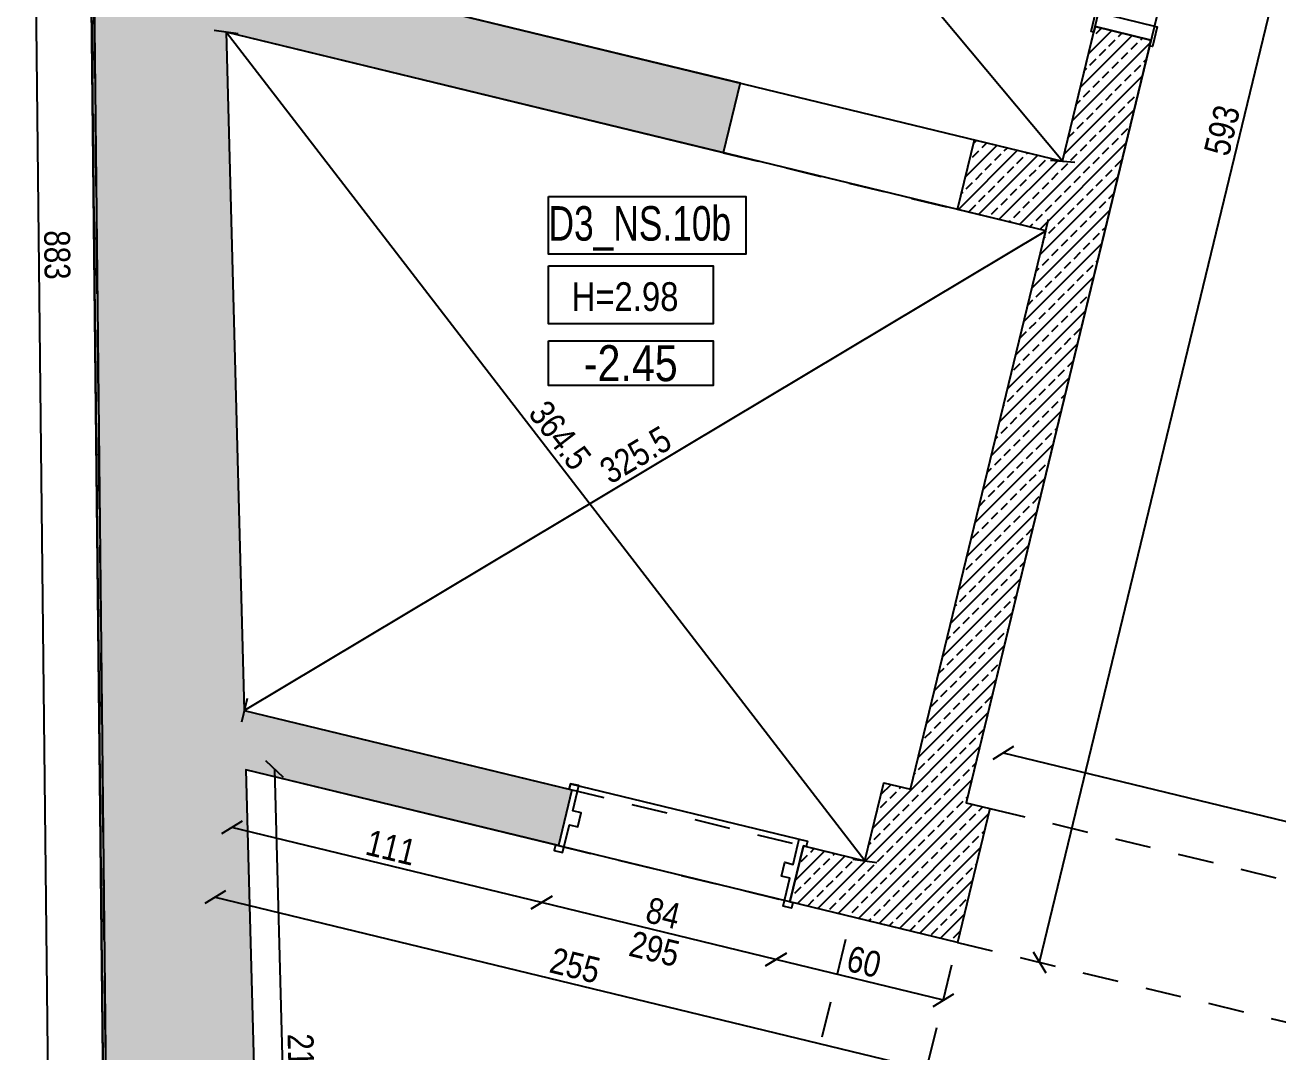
# Model space of a CAD drawing. Header units: metres. Extents: x 493 to 630, y -132 to -15.
# Drawn here: x 535.949 to 540.313, y -28.651 to -25.075 of the extents above; entities that cross this region are included whole.
import ezdxf
from ezdxf.enums import TextEntityAlignment as Align

# ---------------------------------------------------------------- set-up
doc = ezdxf.new("R2010")
doc.units = ezdxf.units.M
doc.header["$MEASUREMENT"] = 0
doc.header["$PDMODE"] = 3
doc.linetypes.add('HIDDEN', pattern=[0.375, 0.25, -0.125])
doc.linetypes.add('HIDDEN2', pattern=[0.1875, 0.125, -0.0625])
for name, color, linetype in [('a_caramida', 2, 'Continuous'), ('a_cote_50', 9, 'Continuous'), ('a_cote_nivel', 9, 'Continuous'), ('a_grinzi', 253, 'HIDDEN'), ('a_indicatii', 7, 'Continuous'), ('a_indicatii_text', 7, 'Continuous'), ('a_pereti_hasuri', 253, 'Continuous'), ('a_scari_punctat', 40, 'HIDDEN2'), ('a_tamplarie_usi', 6, 'Continuous'), ('a_text', 7, 'Continuous')]:
    doc.layers.add(name, color=color, linetype=linetype)
doc.layers.add('a_suprafete', color=7, linetype='Continuous', plot=False)
doc.styles.add('ROMANS', font='ROMANS.shx', dxfattribs={"width": 0.75})
doc.styles.get("Standard").update_dxf_attribs({"font": 'ARIALN.TTF'})
doc.styles.add('Swiss Condensed Light', font='swisscl.ttf')
doc.dimstyles.new('50 cote', dxfattribs={"dimtxt": 0.09, "dimasz": 0.06, "dimexe": 0, "dimexo": 0, "dimgap": 0.018, "dimtad": 1, "dimdec": 1, "dimlfac": 100, "dimrnd": 0.5, "dimdsep": 46, "dimtxsty": 'Standard', "dimblk": 'OBLIQUE', "dimcen": 0.00045, "dimclrd": 256, "dimclrt": 4, "dimadec": 1, "dimazin": 0, "dimtfac": 1, "dimtdec": 1, "dimtix": 1, "dimtofl": 0, "dimtmove": 0, "dimatfit": 3, "dimldrblk": 'OBLIQUE', "dimfxl": 0, "dimtolj": 1, "dimtzin": 0, "dimarcsym": 0})
pattern_1 = [(45, (-4877.47588, 8292.44909), (-0.04419417382, 0.04419417382), []), (45, (-4877.43168, 8292.44909), (-0.04419417382, 0.04419417382), [0.03125, -0.015625])]

# ---------------------------------------------------------------- blocks, each defined once
blk = doc.blocks.new('_Oblique')
at = {"color": 0, "linetype": 'ByBlock', "lineweight": -2}
blk.add_line((-0.5, -0.5), (0.5, 0.5), dxfattribs=at)
blk = doc.blocks.new('*D647')
at = {"layer": 'a_cote_50', "lineweight": -2, "ltscale": 0.3}
blk.add_line((539.3562, -27.6099), (542.8549, -28.4579), dxfattribs=at)
at = {"layer": 'Defpoints', "color": 0, "ltscale": 0.3}
for p in [(539.3497, -27.6367), (542.8484, -28.4846), (542.8549, -28.4579)]:
    blk.add_point(p, dxfattribs=at)
at = {"layer": 'a_cote_50', "lineweight": -2, "ltscale": 0.3, "xscale": 0.06, "yscale": 0.06, "zscale": 0.06}
for p, rotation in [((539.3562, -27.6099), 166.3770699062306), ((542.8549, -28.4579), 346.3770699062306)]:
    blk.add_blockref('_Oblique', p, dxfattribs=dict(at, rotation=rotation))
at = {"layer": 'a_cote_50', "color": 4, "ltscale": 0.3, "insert": (541.1206, -27.9717), "char_height": 0.09, "attachment_point": 5, "rotation": 346.3771}
blk.add_mtext('\\A1;360', dxfattribs=at)
blk = doc.blocks.new('*D654')
at = {"layer": 'a_cote_50', "lineweight": -2, "ltscale": 0.3}
blk.add_line((536.7126, -27.4616), (539.504, -25.7921), dxfattribs=at)
at = {"layer": 'Defpoints', "color": 0, "ltscale": 0.3}
for p in [(539.504, -25.7921), (539.504, -25.7921), (536.7126, -27.4616)]:
    blk.add_point(p, dxfattribs=at)
at = {"layer": 'a_cote_50', "lineweight": -2, "ltscale": 0.3, "xscale": 0.06, "yscale": 0.06, "zscale": 0.06}
for p, rotation in [((539.504, -25.7921), 30.8834770275648), ((536.7126, -27.4616), 210.8834770275649)]:
    blk.add_blockref('_Oblique', p, dxfattribs=dict(at, rotation=rotation))
at = {"layer": 'a_cote_50', "color": 4, "ltscale": 0.3, "insert": (538.0755, -26.5719), "char_height": 0.09, "attachment_point": 5, "rotation": 30.8835}
blk.add_mtext('\\A1;325.5', dxfattribs=at)
blk = doc.blocks.new('*D655')
at = {"layer": 'a_cote_50', "lineweight": -2, "ltscale": 0.3}
blk.add_line((538.8742, -27.9854), (536.6492, -25.1002), dxfattribs=at)
at = {"layer": 'Defpoints', "color": 0, "ltscale": 0.3}
for p in [(536.6492, -25.1002), (536.6492, -25.1002), (538.8742, -27.9854)]:
    blk.add_point(p, dxfattribs=at)
at = {"layer": 'a_cote_50', "lineweight": -2, "ltscale": 0.3, "xscale": 0.06, "yscale": 0.06, "zscale": 0.06}
for p, rotation in [((536.6492, -25.1002), 127.6378977974173), ((538.8742, -27.9854), 307.6378977974173)]:
    blk.add_blockref('_Oblique', p, dxfattribs=dict(at, rotation=rotation))
at = {"layer": 'a_cote_50', "color": 4, "ltscale": 0.3, "insert": (537.8124, -26.5038), "char_height": 0.09, "attachment_point": 5, "rotation": 307.6379}
blk.add_mtext('\\A1;364.5', dxfattribs=at)
blk = doc.blocks.new('*D656')
at = {"layer": 'a_cote_50', "lineweight": -2, "ltscale": 0.3}
blk.add_line((539.5628, -25.5491), (536.5651, -21.9621), dxfattribs=at)
at = {"layer": 'Defpoints', "color": 0, "ltscale": 0.3}
for p in [(536.5651, -21.9621), (536.5651, -21.9621), (539.5628, -25.5491)]:
    blk.add_point(p, dxfattribs=at)
at = {"layer": 'a_cote_50', "lineweight": -2, "ltscale": 0.3, "xscale": 0.06, "yscale": 0.06, "zscale": 0.06}
for p, rotation in [((536.5651, -21.9621), 129.8868500631549), ((539.5628, -25.5491), 309.8868500631548)]:
    blk.add_blockref('_Oblique', p, dxfattribs=dict(at, rotation=rotation))
at = {"layer": 'a_cote_50', "color": 4, "ltscale": 0.3, "insert": (538.113, -23.7146), "char_height": 0.09, "attachment_point": 5, "rotation": 309.8869}
blk.add_mtext('\\A1;467.5', dxfattribs=at)
blk = doc.blocks.new('*D658')
at = {"layer": 'a_cote_50', "lineweight": -2, "ltscale": 0.3}
blk.add_line((539.4824, -28.3386), (540.8791, -22.5754), dxfattribs=at)
at = {"layer": 'Defpoints', "color": 0, "ltscale": 0.3}
for p in [(540.5931, -22.5061), (540.8791, -22.5754), (539.1964, -28.2693)]:
    blk.add_point(p, dxfattribs=at)
at = {"layer": 'a_cote_50', "lineweight": -2, "ltscale": 0.3, "xscale": 0.06, "yscale": 0.06, "zscale": 0.06}
for p, rotation in [((540.8791, -22.5754), 76.37706990623066), ((539.4824, -28.3386), 256.3770699062306)]:
    blk.add_blockref('_Oblique', p, dxfattribs=dict(at, rotation=rotation))
at = {"layer": 'a_cote_50', "color": 4, "ltscale": 0.3, "insert": (540.1186, -25.442), "char_height": 0.09, "attachment_point": 5, "rotation": 76.3771}
blk.add_mtext('\\A1;593', dxfattribs=at)
blk = doc.blocks.new('*D709')
at = {"layer": 'a_cote_50', "lineweight": -2, "ltscale": 0.3}
blk.add_line((536.8752, -29.7684), (536.8188, -27.666), dxfattribs=at)
at = {"layer": 'Defpoints', "color": 0, "ltscale": 0.3}
for p in [(536.7181, -27.6687), (536.8188, -27.666), (536.7745, -29.7711)]:
    blk.add_point(p, dxfattribs=at)
at = {"layer": 'a_cote_50', "lineweight": -2, "ltscale": 0.3, "xscale": 0.06, "yscale": 0.06, "zscale": 0.06}
for p, rotation in [((536.8188, -27.666), 91.53661608823516), ((536.8752, -29.7684), 271.5366160882351)]:
    blk.add_blockref('_Oblique', p, dxfattribs=dict(at, rotation=rotation))
at = {"layer": 'a_cote_50', "color": 4, "ltscale": 0.3, "insert": (536.9109, -28.7155), "char_height": 0.09, "attachment_point": 5, "rotation": 271.5366}
blk.add_mtext('\\A1;210.5', dxfattribs=at)
blk = doc.blocks.new('*D710')
at = {"layer": 'a_cote_50', "lineweight": -2, "ltscale": 0.3}
blk.add_line((539.1478, -28.4701), (538.5646, -28.3287), dxfattribs=at)
at = {"layer": 'Defpoints', "color": 0, "ltscale": 0.3}
for p in [(538.6133, -28.128), (539.1964, -28.2693), (538.5646, -28.3287)]:
    blk.add_point(p, dxfattribs=at)
at = {"layer": 'a_cote_50', "lineweight": -2, "ltscale": 0.3, "xscale": 0.06, "yscale": 0.06, "zscale": 0.06}
for p, rotation in [((538.5646, -28.3287), 166.3770699062112), ((539.1478, -28.4701), 346.3770699062111)]:
    blk.add_blockref('_Oblique', p, dxfattribs=dict(at, rotation=rotation))
at = {"layer": 'a_cote_50', "color": 4, "ltscale": 0.3, "insert": (538.8713, -28.3372), "char_height": 0.09, "attachment_point": 5, "rotation": 346.3771}
blk.add_mtext('\\A1;60', dxfattribs=at)
blk = doc.blocks.new('*D711')
at = {"layer": 'a_cote_50', "lineweight": -2, "ltscale": 0.3}
blk.add_line((538.5646, -28.3287), (537.7483, -28.1309), dxfattribs=at)
at = {"layer": 'Defpoints', "color": 0, "ltscale": 0.3}
for p in [(537.7969, -27.9301), (537.7483, -28.1309), (538.6133, -28.128)]:
    blk.add_point(p, dxfattribs=at)
at = {"layer": 'a_cote_50', "lineweight": -2, "ltscale": 0.3, "xscale": 0.06, "yscale": 0.06, "zscale": 0.06}
for p, rotation in [((537.7483, -28.1309), 166.3770699062112), ((538.5646, -28.3287), 346.3770699062111)]:
    blk.add_blockref('_Oblique', p, dxfattribs=dict(at, rotation=rotation))
at = {"layer": 'a_cote_50', "color": 4, "ltscale": 0.3, "char_height": 0.09, "attachment_point": 5, "rotation": 346.3771}
for s, insert in [('\\A1;84', (538.1715, -28.1677)), ('\\A1;295', (538.1414, -28.292))]:
    blk.add_mtext(s, dxfattribs=dict(at, insert=insert))
blk = doc.blocks.new('*D712')
at = {"layer": 'a_cote_50', "lineweight": -2, "ltscale": 0.3}
blk.add_line((537.7483, -28.1309), (536.6695, -27.8695), dxfattribs=at)
at = {"layer": 'Defpoints', "color": 0, "ltscale": 0.3}
for p in [(536.7181, -27.6687), (536.6695, -27.8695), (537.7969, -27.9301)]:
    blk.add_point(p, dxfattribs=at)
at = {"layer": 'a_cote_50', "lineweight": -2, "ltscale": 0.3, "xscale": 0.06, "yscale": 0.06, "zscale": 0.06}
for p, rotation in [((536.6695, -27.8695), 166.3770699062112), ((537.7483, -28.1309), 346.3770699062111)]:
    blk.add_blockref('_Oblique', p, dxfattribs=dict(at, rotation=rotation))
at = {"layer": 'a_cote_50', "color": 4, "ltscale": 0.3, "insert": (537.2238, -27.9388), "char_height": 0.09, "attachment_point": 5, "rotation": 346.3771}
blk.add_mtext('\\A1;111', dxfattribs=at)
blk = doc.blocks.new('*D713')
at = {"layer": 'a_cote_50', "lineweight": -2, "ltscale": 0.3}
blk.add_line((536.6108, -28.1118), (539.089, -28.7124), dxfattribs=at)
at = {"layer": 'Defpoints', "color": 0, "ltscale": 0.3}
for p in [(536.7181, -27.6687), (539.1964, -28.2693), (539.089, -28.7124)]:
    blk.add_point(p, dxfattribs=at)
at = {"layer": 'a_cote_50', "lineweight": -2, "ltscale": 0.3, "xscale": 0.06, "yscale": 0.06, "zscale": 0.06}
for p, rotation in [((536.6108, -28.1118), 166.3770699062292), ((539.089, -28.7124), 346.3770699062292)]:
    blk.add_blockref('_Oblique', p, dxfattribs=dict(at, rotation=rotation))
at = {"layer": 'a_cote_50', "color": 4, "ltscale": 0.3, "insert": (537.865, -28.3499), "char_height": 0.09, "attachment_point": 5, "rotation": 346.3771}
blk.add_mtext('\\A1;255', dxfattribs=at)
blk = doc.blocks.new('COTE_NIVEL_DRAFT')
at = {"layer": 'a_cote_nivel'}
blk.add_lwpolyline([(-27.5, -2.5), (27.5, -2.5), (27.5, -17.5), (-27.5, -17.5)], close=True, dxfattribs=at)
blk = doc.blocks.new('cota nivel')
at = {"layer": 'a_cote_nivel', "xscale": 1.272727272727934, "yscale": 1.272727272727934, "zscale": 1.272727272727934}
blk.add_blockref('COTE_NIVEL_DRAFT', (0, 12.73), dxfattribs=at)
at = {"layer": 'a_cote_nivel', "style": 'ROMANS', "width": 0.6}
blk.add_attdef('COTA', text='', height=15.27, dxfattribs=at).set_placement((0, 0), align=Align.MIDDLE_CENTER)
blk = doc.blocks.new('*D703')
at = {"layer": 'a_cote_50', "lineweight": -2, "ltscale": 0.3}
blk.add_line((-21.1182, 4.2584), (-21.0227, -4.5711), dxfattribs=at)
at = {"layer": 'Defpoints', "color": 0, "ltscale": 0.3}
for p in [(-20.9252, 4.2605), (-21.0227, -4.5711), (-20.8297, -4.569)]:
    blk.add_point(p, dxfattribs=at)
at = {"layer": 'a_cote_50', "lineweight": -2, "ltscale": 0.3, "xscale": 0.06, "yscale": 0.06, "zscale": 0.06}
for p, rotation in [((-21.1182, 4.2584), 90.61989659895183), ((-21.0227, -4.5711), 270.6198965989518)]:
    blk.add_blockref('_Oblique', p, dxfattribs=dict(at, rotation=rotation))
at = {"layer": 'a_cote_50', "color": 4, "ltscale": 0.3, "insert": (-21.0065, -0.1556), "char_height": 0.09, "attachment_point": 5, "rotation": 270.6199}
blk.add_mtext('\\A1;883', dxfattribs=at)
blk = doc.blocks.new('COTE EXY')
at = {"layer": 'a_cote_50', "ltscale": 0.3}
dim = blk.add_aligned_dim(p1=(-20.9252, 4.2605), p2=(-20.8297, -4.569), distance=-0.193, dimstyle='50 cote', dxfattribs=at)
dim.commit()
dim.dimension.update_dxf_attribs({"geometry": '*D703', "text_midpoint": (-21.0065, -0.1556)})

msp = doc.modelspace()

# ---------------------------------------------------------------- hatches: boundary and pattern name
at = {"layer": 'a_pereti_hasuri', "ltscale": 0.3}
h = msp.add_hatch(dxfattribs=at)
h.set_pattern_fill('ANSI33', color=256, scale=0.25, style=0)
h.set_pattern_definition(pattern_1)
h.paths.add_polyline_path([(537.5276, -22.1954), (537.6191, -21.8177), (538.3577, -21.9967), (538.2662, -22.3744)], flags=17)
h.paths.add_polyline_path([(536.8805, -21.6387), (536.789, -22.0164), (536.5651, -21.9621), (536.6423, -24.8413), (538.4399, -25.2769), (538.381, -25.5199), (536.6492, -25.1002), (536.7126, -27.4616), (537.8537, -27.7381), (537.8066, -27.9325), (536.7181, -27.6687), (536.7745, -29.7711), (536.9689, -29.8182), (536.9218, -30.0126), (537.0676, -30.0479), (536.9663, -30.4658), (536.2374, -30.2892), (536.1419, -21.4597)])
h.paths.add_polyline_path([(537.6466, -30.6307), (538.1811, -30.7603), (536.881, -36.125), (537.8043, -36.3487), (537.8985, -35.96), (537.364, -35.8304), (538.6712, -30.4366), (537.7479, -30.2128)])
h.paths.add_polyline_path([(538.8345, -36.5984), (538.9287, -36.2096), (539.2397, -36.285), (539.1455, -36.6737)])
h.paths.add_polyline_path([(540.2757, -36.5361), (540.1815, -36.9248), (541.717, -37.297), (541.8112, -36.9082), (541.232, -36.7678), (540.8627, -36.6783)])
h.paths.add_polyline_path([(542.8414, -37.1579), (543.1524, -37.2333), (543.0582, -37.622), (542.7472, -37.5466)])
h.paths.add_polyline_path([(546.6541, -38.4935), (546.9651, -38.5688), (547.0593, -38.1801), (546.7483, -38.1047)])
h.paths.add_polyline_path([(546.0574, -32.2266), (546.4267, -32.3161), (546.4196, -32.3453), (546.8812, -32.4571), (546.8318, -32.6612), (546.3701, -32.5494), (546.3136, -32.7826), (546.129, -32.7379), (544.9348, -37.6652), (545.7181, -37.8551), (545.6239, -38.2438), (544.0884, -37.8717), (544.1826, -37.4829), (544.7502, -37.6205), (545.9443, -32.6931)])
h = msp.add_hatch(dxfattribs=at)
h.set_pattern_fill('ANSI33', color=256, scale=0.25, style=0)
h.set_pattern_definition(pattern_1)
h.paths.add_polyline_path([(539.6764, -25.0806), (539.8708, -25.1277), (539.2273, -27.7829), (539.3095, -27.8028), (539.1964, -28.2693), (538.6133, -28.128), (538.6604, -27.9336), (538.8742, -27.9854), (538.9401, -27.7133), (539.0329, -27.7358), (539.504, -25.7921), (539.1974, -25.7178), (539.2563, -25.4748), (539.5628, -25.5491)])

# ---------------------------------------------------------------- linework, layer by layer
at = {"layer": 'a_caramida', "ltscale": 0.3}
msp.add_lwpolyline([(568.5645, -28.8028), (539.9527, -21.8688), (539.835, -22.3547), (536.1417, -21.4451), (536.2374, -30.2892), (538.1811, -30.7603), (536.881, -36.125), (548.6367, -38.9739)], dxfattribs=at)
for points in [[(536.8805, -21.6387), (536.8805, -21.6387), (536.789, -22.0164), (536.5651, -21.9621), (536.6423, -24.8413), (538.4399, -25.2769), (538.381, -25.5199), (536.6492, -25.1002), (536.7126, -27.4616), (537.8537, -27.7381), (537.8066, -27.9325), (536.7181, -27.6687), (536.7745, -29.7711), (536.9689, -29.8182), (536.9218, -30.0126), (537.0676, -30.0479), (537.0676, -30.0479), (536.9663, -30.4658), (536.2374, -30.2892), (536.1419, -21.4597)], [(539.6764, -25.0806), (539.8708, -25.1277), (539.2273, -27.7829), (539.3095, -27.8028), (539.1964, -28.2693), (539.1964, -28.2693), (538.6133, -28.128), (538.6604, -27.9336), (538.8742, -27.9854), (538.9401, -27.7133), (539.0329, -27.7358), (539.504, -25.7921), (539.1974, -25.7178), (539.2563, -25.4748), (539.5628, -25.5491)]]:
    msp.add_lwpolyline(points, close=True, dxfattribs=at)
at = {"layer": 'a_cote_50', "ltscale": 0.3}
for points in [[(557.296, -51.3164), (557.2625, -41.0914), (552.7221, -39.991), (552.1442, -42.3758), (548.0526, -41.3842), (548.6367, -38.9739), (536.881, -36.125), (538.1811, -30.7603), (536.2374, -30.2892), (536.1417, -21.4451), (539.835, -22.3547), (539.9527, -21.8688), (568.5645, -28.8028), (567.4818, -40.5631), (570.7455, -40.2911), (570.7455, -40.6911), (570.9553, -40.6911), (570.9553, -47.6311), (570.6253, -47.6311), (570.6253, -59.2511)], [(568.7453, -89.1211), (570.9453, -89.1211), (570.9453, -40.2745), (567.4818, -40.5631), (568.5645, -28.8028), (539.9527, -21.8688), (539.835, -22.3547), (536.1514, -21.462), (536.2469, -30.2915), (538.1811, -30.7603), (536.881, -36.125), (548.6367, -38.9739), (557.2625, -41.0914), (557.2618, -51.3164), (560.1356, -51.3166), (560.1356, -58.222), (560.1356, -71.7996), (557.2551, -71.7996), (557.3251, -78.5696), (553.7851, -78.5696), (553.7851, -89.1211), (570.9453, -89.1211)]]:
    msp.add_lwpolyline(points, dxfattribs=at)
at = {"layer": 'a_grinzi', "ltscale": 0.5}
for p, q in [((538.381, -25.5199), (539.1974, -25.7178)), ((537.844, -27.7358), (538.6604, -27.9336)), ((537.7969, -27.9301), (538.6133, -28.128))]:
    msp.add_line(p, q, dxfattribs=at)
for points in [[(539.3095, -27.8028), (542.8082, -28.6507)], [(538.3019, -30.3471), (538.8271, -28.1798)], [(538.6712, -30.4366), (539.1964, -28.2693)], [(539.1964, -28.2693), (542.6951, -29.1172)]]:
    msp.add_lwpolyline(points, dxfattribs=at)
at = {"layer": 'a_scari_punctat', "ltscale": 2}
msp.add_lwpolyline([(556.4463, -52.0265), (556.4099, -41.0734), (536.4549, -36.2373), (537.7544, -30.8753), (536.2493, -30.5106), (536.1456, -20.9233), (539.5781, -21.7688), (539.6955, -21.2841), (568.9594, -28.3762), (567.976, -39.045), (571.6331, -38.7496), (571.6331, -39.2176), (571.9632, -39.2176), (571.9695, -48.4811)], dxfattribs=at)
at = {"layer": 'a_suprafete', "ltscale": 0.3}
for points in [[(539.5628, -25.5491), (540.2176, -22.8473), (536.5651, -21.9621), (536.6423, -24.8413)], [(538.8742, -27.9854), (538.9401, -27.7133), (539.0329, -27.7358), (539.504, -25.7921), (536.6492, -25.1002), (536.7126, -27.4616), (537.844, -27.7358), (537.8486, -27.7168), (538.6747, -27.917), (538.6701, -27.936)]]:
    msp.add_lwpolyline(points, close=True, dxfattribs=at)
msp.add_lwpolyline([(551.9154, -25.2501), (540.5109, -22.4862), (539.2273, -27.7829), (539.3095, -27.8028), (539.1964, -28.2693), (536.7181, -27.6687), (536.7745, -29.7711), (536.9689, -29.8182), (536.9218, -30.0126), (538.6712, -30.4366), (537.364, -35.8304), (544.7502, -37.6205)], dxfattribs=at)
at = {"layer": 'a_tamplarie_usi', "ltscale": 0.3}
for points in [[(539.6764, -25.0806), (539.6717, -25.1001), (539.662, -25.0976), (539.6783, -25.0295), (539.8826, -25.0788), (539.8923, -25.0812), (539.876, -25.1496), (539.866, -25.1472), (539.8708, -25.1277)], [(537.7969, -27.9301), (537.7922, -27.9496), (537.8214, -27.9567), (537.8449, -27.8595), (537.8741, -27.8665), (537.8858, -27.8179), (537.8565, -27.8116), (537.8732, -27.7428), (537.8779, -27.7234), (537.8486, -27.7168), (537.844, -27.7358), (537.8537, -27.7381), (537.8066, -27.9325)], [(538.623, -28.1303), (538.6183, -28.1498), (538.5891, -28.1427), (538.6127, -28.0455), (538.5835, -28.0385), (538.5953, -27.9899), (538.6243, -27.9976), (538.641, -27.9289), (538.6457, -27.9095), (538.6747, -27.917), (538.6701, -27.936), (538.6604, -27.9336), (538.6133, -28.128)]]:
    msp.add_lwpolyline(points, close=True, dxfattribs=at)
at = {"layer": 'a_text'}
for points in [[(537.7717, -25.672), (538.4592, -25.672), (538.4592, -25.8733), (537.7717, -25.8733)], [(537.7717, -25.9141), (538.3458, -25.9141), (538.3458, -26.1154), (537.7717, -26.1154)]]:
    msp.add_lwpolyline(points, close=True, dxfattribs=at)

# ---------------------------------------------------------------- block references
at = {"layer": 'a_cote_50'}
msp.add_blockref('COTE EXY', (557.0671, -25.7202), dxfattribs=at)
at = {"layer": 'a_indicatii'}
ref = msp.add_blockref('cota nivel', (538.0587, -26.2526), dxfattribs=dict(at, xscale=0.008200420351329285, yscale=0.008200420351329285, zscale=0.008200420351329285))
ref.add_attrib('COTA', '-2.45', dxfattribs={"layer": 'a_cote_nivel', "height": 0.12524}).set_placement((538.0587, -26.2526), align=Align.MIDDLE_CENTER)

# ---------------------------------------------------------------- texts
at = {"layer": 'a_indicatii_text', "linetype": 'Continuous', "style": 'Swiss Condensed Light'}
msp.add_text('D3_NS.10b', height=0.12, dxfattribs=at).set_placement((537.7724, -25.8259))
at = {"layer": 'a_text', "insert": (537.8525, -26.0722), "char_height": 0.1, "width": 1.87247, "attachment_point": 7}
msp.add_mtext('\\A1;H=2.98', dxfattribs=at)

# ---------------------------------------------------------------- dimensions: what is measured, and where the dimension line sits
at = {"layer": 'a_cote_50', "ltscale": 0.3}
for p1, p2, distance, picture, middle in [((539.5628, -25.5491), (536.5651, -21.9621), 0, '*D656', (538.113, -23.7146)), ((539.1964, -28.2693), (540.5931, -22.5061), -0.2943, '*D658', (540.1186, -25.442)), ((538.8742, -27.9854), (536.6492, -25.1002), 0, '*D655', (537.8124, -26.5038)), ((536.7126, -27.4616), (539.504, -25.7921), 0, '*D654', (538.0755, -26.5719)), ((536.7181, -27.6687), (539.1964, -28.2693), -0.4559, '*D713', (537.865, -28.3499)), ((536.7745, -29.7711), (536.7181, -27.6687), -0.1007, '*D709', (536.9109, -28.7155)), ((539.1964, -28.2693), (538.6133, -28.128), 0.2066, '*D710', (538.8713, -28.3372))]:
    dim = msp.add_aligned_dim(p1=p1, p2=p2, distance=distance, dimstyle='50 cote', dxfattribs=at)
    dim.commit()
    dim.dimension.update_dxf_attribs({"geometry": picture, "text_midpoint": middle})
for base, p1, p2, picture, middle in [((542.8549, -28.4579), (539.3497, -27.6367), (542.8484, -28.4846), '*D647', (541.1206, -27.9717)), ((536.6695, -27.8695), (537.7969, -27.9301), (536.7181, -27.6687), '*D712', (537.2238, -27.9388))]:
    dim = msp.add_linear_dim(base=base, p1=p1, p2=p2, angle=346.3771, dimstyle='50 cote', override={"dimtmove": 1}, dxfattribs=at)
    dim.commit()
    dim.dimension.update_dxf_attribs({"geometry": picture, "text_midpoint": middle})
dim = msp.add_linear_dim(base=(537.7483, -28.1309), p1=(538.6133, -28.128), p2=(537.7969, -27.9301), angle=346.3771, text='<>\\X295', dimstyle='50 cote', override={"dimtmove": 1}, dxfattribs=at)
dim.commit()
dim.dimension.update_dxf_attribs({"geometry": '*D711', "text_midpoint": (538.1564, -28.2298)})

doc.saveas('drawing.dxf')
